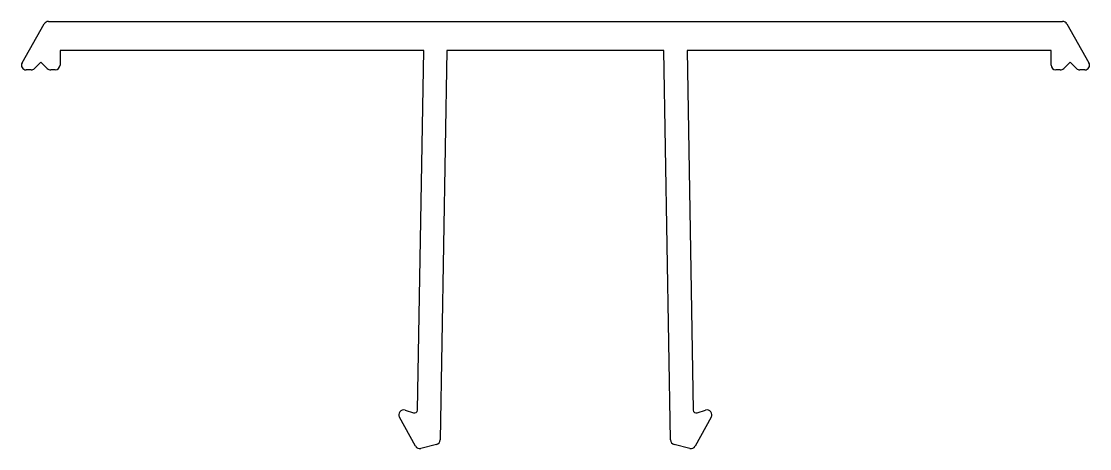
# Model space of a CAD drawing. Extents: x 1903.6 to 1958.6, y 1583.6 to 1605.6.
import ezdxf

# ---------------------------------------------------------------- set-up
doc = ezdxf.new("R2010")
doc.units = 0
doc.layers.get('0').update_dxf_attribs({"linetype": 'CONTINUOUS'})

msp = doc.modelspace()

# ---------------------------------------------------------------- linework, layer by layer
for p, q in [((1903.597, 1603.471), (1904.74, 1605.471)), ((1904.958, 1605.597), (1957.17, 1605.597)), ((1957.387, 1605.471), (1958.531, 1603.471)), ((1905.553, 1604.097), (1905.553, 1603.347)), ((1924.277, 1604.097), (1905.553, 1604.097)), ((1923.952, 1585.587), (1924.277, 1604.097)), ((1925.477, 1604.097), (1925.126, 1584.049)), ((1936.634, 1604.097), (1925.477, 1604.097)), ((1936.986, 1584.049), (1936.634, 1604.097)), ((1937.835, 1604.097), (1938.159, 1585.587)), ((1956.575, 1604.097), (1937.835, 1604.097)), ((1956.575, 1603.347), (1956.575, 1604.097)), ((1904.573, 1603.496), (1904.24, 1603.169)), ((1904.898, 1603.17), (1904.573, 1603.496)), ((1957.554, 1603.496), (1957.229, 1603.17)), ((1957.888, 1603.169), (1957.554, 1603.496)), ((1904.065, 1603.097), (1903.814, 1603.097)), ((1905.303, 1603.097), (1905.075, 1603.097)), ((1957.052, 1603.097), (1956.825, 1603.097)), ((1958.314, 1603.097), (1958.063, 1603.097)), ((1923.854, 1583.731), (1923.031, 1585.217)), ((1923.321, 1585.581), (1923.758, 1585.446)), ((1939.081, 1585.217), (1938.258, 1583.731)), ((1938.354, 1585.446), (1938.791, 1585.581)), ((1924.939, 1583.812), (1924.133, 1583.61)), ((1937.979, 1583.61), (1937.173, 1583.812))]:
    msp.add_line(p, q)
for centre, radius, start, end in [((1904.958, 1605.347), 0.25, 90, 150.2358), ((1957.17, 1605.347), 0.25, 29.7642, 90), ((1903.814, 1603.347), 0.25, 150.2358, 270), ((1905.303, 1603.347), 0.25, 270, 0), ((1956.825, 1603.347), 0.25, 180, 270), ((1958.314, 1603.347), 0.25, 270, 29.7642), ((1904.065, 1603.347), 0.25, 270, 314.4437), ((1905.075, 1603.347), 0.25, 225, 270), ((1957.052, 1603.347), 0.25, 270, 315), ((1958.063, 1603.347), 0.25, 225.5563, 270), ((1923.247, 1585.342), 0.25, 72.8833, 210.0217), ((1923.802, 1585.589), 0.15, 252.8833, 358.9951), ((1938.309, 1585.589), 0.15, 181.0049, 287.1167), ((1938.865, 1585.342), 0.25, 329.9783, 107.1167), ((1924.876, 1584.054), 0.25, 284.7074, 358.9951), ((1937.236, 1584.054), 0.25, 181.0049, 255.2926), ((1924.072, 1583.852), 0.25, 208.9829, 284.101), ((1938.04, 1583.852), 0.25, 255.899, 331.0171)]:
    msp.add_arc(centre, radius, start, end)

doc.saveas('drawing.dxf')
